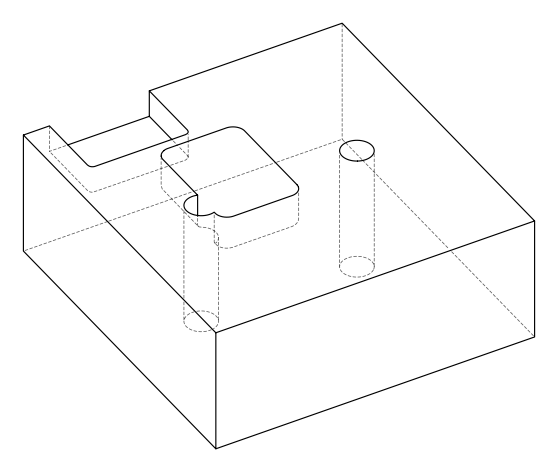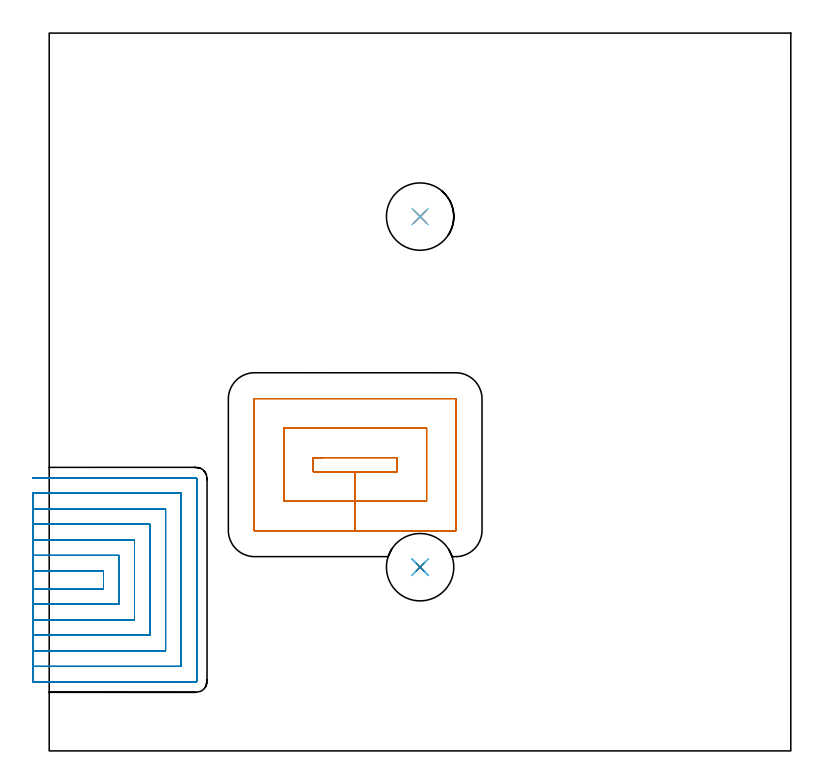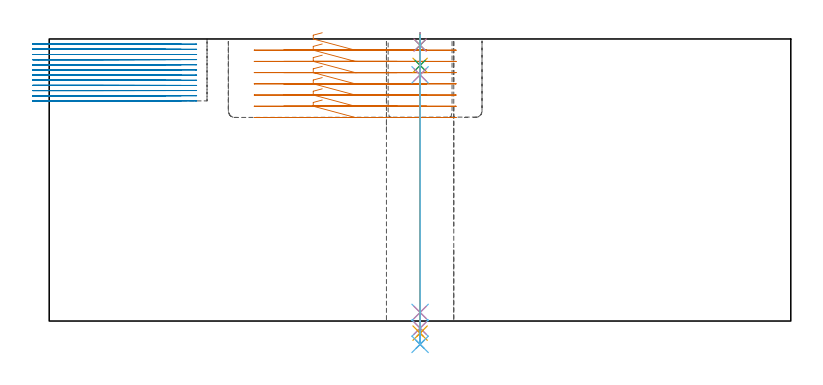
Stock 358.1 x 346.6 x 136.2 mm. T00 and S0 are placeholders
(PLAN: 12 operations, 10 tool changes, 58.5 min)
(1 MILL_RECTANGULAR_POCKET | POCKET_RECTANGULAR_STRAIGHT | NXT0201_007 | Follow Part, ap 6.25, ae 75% | 10.11 min | 406129 mm3)
(2 MILL_SLOT | SLOT_PARTIAL_RECTANGULAR | NXT0201_013 | Follow Part, ap 2.5, ae 75% | 44.56 min | 247130 mm3)
(3 SPOT_DRILL | STEP1HOLE | NXT0321_9005460120000 | 0.05 min | 155 mm3)
(4 SPOT_DRILL_1 | STEP1HOLE_1 | NXT0321_9005460120000 | 0.05 min | 197 mm3)
(5 DRILL_BLIND_HOLE_INTO_CENTER | STEP1HOLE | NXT0301_056 | 0.06 min | 537 mm3)
(6 GUN_DRILL_THROUGH_HOLE | STEP1HOLE | UGT0307_005 | 0.63 min | 6717 mm3)
(7 SPADE_DRILL_TO_ENLARGE_THROUGH_HOLE | STEP1HOLE | UGT0306_010 | 0.58 min | 31201 mm3)
(8 DRILL_TO_ENLARGE_THROUGH_HOLE | STEP1HOLE | UGT0301_001 | 0.6 min | 64791 mm3)
(9 DRILL_BLIND_HOLE_INTO_CENTER_1 | STEP1HOLE_1 | NXT0301_056 | 0.06 min | 558 mm3)
(10 GUN_DRILL_THROUGH_HOLE_1 | STEP1HOLE_1 | UGT0307_005 | 0.63 min | 6712 mm3)
(11 SPADE_DRILL_TO_ENLARGE_THROUGH_HOLE_1 | STEP1HOLE_1 | UGT0306_010 | 0.58 min | 33201 mm3)
(12 DRILL_TO_ENLARGE_THROUGH_HOLE_1 | STEP1HOLE_1 | UGT0301_001 | 0.6 min | 72323 mm3)
(TOOL NXT0201_007 | ENDMILL 25mm [R216.25-25050GCK54P 1620] | D25 R3 FL54 Z5)
(TOOL NXT0201_013 | ENDMILL 10mm | D10 FL30 Z4)
(TOOL NXT0321_9005460120000 | NC Spot Drill, 142deg, 12mm, Carbide, Uncoated | D12 PA142 FL30 Z2)
(TOOL NXT0301_056 | Carbide Drill 8.5mm [860.1-0850-026A1-MM 2214] | D8.5 PA140 FL47 Z2)
(TOOL UGT0307_005 | Gun Drill 8.3 mm | D8.3 PA130 FL24 Z1)
(TOOL UGT0306_010 | Spade Drill 19.5mm | D19.5 PA132 FL10 Z2)
(TOOL UGT0301_001 | Twist Drill 32.5 mm | D32.5 PA118 FL185 Z2)
(OP 1 MILL_RECTANGULAR_POCKET)
G17 G21 G94 G90
T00 M6
G54
G17 G0 G90 X131.852 Y141.6 S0 M3
G43 Z146.2 H1
Z139.2
G94 G1 X127.5 Z138.034 F250.
Y134.8 Z136.212
X147.75 Z130.786
X168. F500.
Y141.6
X127.5
Y134.8
X147.75
Y120.55
X182.25
Y155.85
X113.25
Y120.55
X147.75
Y106.3
X196.3
G3 X196.5 Y106.5 R0.2
G1 Y169.9
G3 X196.3 Y170.1 R0.2
G1 X99.2
G3 X99. Y169.9 R0.2
G1 Y106.5
G3 X99.2 Y106.3 R0.2
G1 X147.75
X148.75
G0 X131.852 Y141.6 Z133.786
G1 X127.5 Z132.619 F250.
Y134.8 Z130.797
X147.75 Z125.371
X168. F500.
Y141.6
X127.5
Y134.8
X147.75
Y120.55
X182.25
Y155.85
X113.25
Y120.55
X147.75
Y106.3
X196.3
G3 X196.5 Y106.5 R0.2
G1 Y169.9
G3 X196.3 Y170.1 R0.2
G1 X99.2
G3 X99. Y169.9 R0.2
G1 Y106.5
G3 X99.2 Y106.3 R0.2
G1 X147.75
X148.75
G0 X131.852 Y141.6 Z128.371
G1 X127.5 Z127.205 F250.
Y134.8 Z125.383
X147.75 Z119.957
X168. F500.
Y141.6
X127.5
Y134.8
X147.75
Y120.55
X182.25
Y155.85
X113.25
Y120.55
X147.75
Y106.3
X196.3
G3 X196.5 Y106.5 R0.2
G1 Y169.9
G3 X196.3 Y170.1 R0.2
G1 X99.2
G3 X99. Y169.9 R0.2
G1 Y106.5
G3 X99.2 Y106.3 R0.2
G1 X147.75
X148.75
G0 X131.852 Y141.6 Z122.957
G1 X127.5 Z121.791 F250.
Y134.8 Z119.969
X147.75 Z114.543
X168. F500.
Y141.6
X127.5
Y134.8
X147.75
Y120.55
X182.25
Y155.85
X113.25
Y120.55
X147.75
Y106.3
X196.3
G3 X196.5 Y106.5 R0.2
G1 Y169.9
G3 X196.3 Y170.1 R0.2
G1 X99.2
G3 X99. Y169.9 R0.2
G1 Y106.5
G3 X99.2 Y106.3 R0.2
G1 X147.75
X148.75
G0 X131.852 Y141.6 Z117.543
G1 X127.5 Z116.377 F250.
Y134.8 Z114.555
X147.75 Z109.129
X168. F500.
Y141.6
X127.5
Y134.8
X147.75
Y120.55
X182.25
Y155.85
X113.25
Y120.55
X147.75
Y106.3
X196.3
G3 X196.5 Y106.5 R0.2
G1 Y169.9
G3 X196.3 Y170.1 R0.2
G1 X99.2
G3 X99. Y169.9 R0.2
G1 Y106.5
G3 X99.2 Y106.3 R0.2
G1 X147.75
X148.75
G0 X131.852 Y141.6 Z112.129
G1 X127.5 Z110.962 F250.
Y134.8 Z109.14
X147.75 Z103.714
X168. F500.
Y141.6
X127.5
Y134.8
X147.75
Y120.55
X182.25
Y155.85
X113.25
Y120.55
X147.75
Y106.3
X196.3
G3 X196.5 Y106.5 R0.2
G1 Y169.9
G3 X196.3 Y170.1 R0.2
G1 X99.2
G3 X99. Y169.9 R0.2
G1 Y106.5
G3 X99.2 Y106.3 R0.2
G1 X147.75
X148.75
G0 X131.852 Y141.6 Z106.714
G1 X127.5 Z105.548 F250.
Y134.8 Z103.726
X147.75 Z98.3
X168. F500.
Y141.6
X127.5
Y134.8
X147.75
Y120.55
X182.25
Y155.85
X113.25
Y120.55
X147.75
Y106.3
X196.3
G3 X196.5 Y106.5 R0.2
G1 Y169.9
G3 X196.3 Y170.1 R0.2
G1 X99.2
G3 X99. Y169.9 R0.2
G1 Y106.5
G3 X99.2 Y106.3 R0.2
G1 X147.75
X148.75
G0 Z146.2
M5
M2
(OP 2 MILL_SLOT)
G17 G21 G94 G90
T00 M6
G54
G17 G0 G90 X-8. Y78.3 S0 M3
G43 Z146.2 H0
Z133.708
G94 G1 X-5. F250.
X26.2 F500.
Y86.9
X-5.
X-8. F250.
Y70.8
X-5.
X33.7 F500.
Y94.4
X-5.
X-8. F250.
Y63.3
X-5.
X41.2 F500.
Y101.9
X-5.
X-8. F250.
Y55.8
X-5.
X48.7 F500.
Y109.4
X-5.
X-8. F250.
Y48.3
X-5.
X56.2 F500.
Y116.9
X-5.
X-8. F250.
Y40.8
X-5.
X63.7 F500.
Y124.4
X-5.
X-8. F250.
Y33.3
X-5.
X70.9 F500.
G3 X71.2 Y33.6 R0.3
G1 Y131.6
G3 X70.9 Y131.9 R0.3
G1 X-5.
X-8. F250.
G0 Y78.3 Z131.217
G1 X-5.
X26.2 F500.
Y86.9
X-5.
X-8. F250.
Y70.8
X-5.
X33.7 F500.
Y94.4
X-5.
X-8. F250.
Y63.3
X-5.
X41.2 F500.
Y101.9
X-5.
X-8. F250.
Y55.8
X-5.
X48.7 F500.
Y109.4
X-5.
X-8. F250.
Y48.3
X-5.
X56.2 F500.
Y116.9
X-5.
X-8. F250.
Y40.8
X-5.
X63.7 F500.
Y124.4
X-5.
X-8. F250.
Y33.3
X-5.
X70.9 F500.
G3 X71.2 Y33.6 R0.3
G1 Y131.6
G3 X70.9 Y131.9 R0.3
G1 X-5.
X-8. F250.
G0 Y78.3 Z128.725
G1 X-5.
X26.2 F500.
Y86.9
X-5.
X-8. F250.
Y70.8
X-5.
X33.7 F500.
Y94.4
X-5.
X-8. F250.
Y63.3
X-5.
X41.2 F500.
Y101.9
X-5.
X-8. F250.
Y55.8
X-5.
X48.7 F500.
Y109.4
X-5.
X-8. F250.
Y48.3
X-5.
X56.2 F500.
Y116.9
X-5.
X-8. F250.
Y40.8
X-5.
X63.7 F500.
Y124.4
X-5.
X-8. F250.
Y33.3
X-5.
X70.9 F500.
G3 X71.2 Y33.6 R0.3
G1 Y131.6
G3 X70.9 Y131.9 R0.3
G1 X-5.
X-8. F250.
G0 Y78.3 Z126.233
G1 X-5.
X26.2 F500.
Y86.9
X-5.
X-8. F250.
Y70.8
X-5.
X33.7 F500.
Y94.4
X-5.
X-8. F250.
Y63.3
X-5.
X41.2 F500.
Y101.9
X-5.
X-8. F250.
Y55.8
X-5.
X48.7 F500.
Y109.4
X-5.
X-8. F250.
Y48.3
X-5.
X56.2 F500.
Y116.9
X-5.
X-8. F250.
Y40.8
X-5.
X63.7 F500.
Y124.4
X-5.
X-8. F250.
Y33.3
X-5.
X70.9 F500.
G3 X71.2 Y33.6 R0.3
G1 Y131.6
G3 X70.9 Y131.9 R0.3
G1 X-5.
X-8. F250.
G0 Y78.3 Z123.742
G1 X-5.
X26.2 F500.
Y86.9
X-5.
X-8. F250.
Y70.8
X-5.
X33.7 F500.
Y94.4
X-5.
X-8. F250.
Y63.3
X-5.
X41.2 F500.
Y101.9
X-5.
X-8. F250.
Y55.8
X-5.
X48.7 F500.
Y109.4
X-5.
X-8. F250.
Y48.3
X-5.
X56.2 F500.
Y116.9
X-5.
X-8. F250.
Y40.8
X-5.
X63.7 F500.
Y124.4
X-5.
X-8. F250.
Y33.3
X-5.
X70.9 F500.
G3 X71.2 Y33.6 R0.3
G1 Y131.6
G3 X70.9 Y131.9 R0.3
G1 X-5.
X-8. F250.
G0 Y78.3 Z121.25
G1 X-5.
X26.2 F500.
Y86.9
X-5.
X-8. F250.
Y70.8
X-5.
X33.7 F500.
Y94.4
X-5.
X-8. F250.
Y63.3
X-5.
X41.2 F500.
Y101.9
X-5.
X-8. F250.
Y55.8
X-5.
X48.7 F500.
Y109.4
X-5.
X-8. F250.
Y48.3
X-5.
X56.2 F500.
Y116.9
X-5.
X-8. F250.
Y40.8
X-5.
X63.7 F500.
Y124.4
X-5.
X-8. F250.
Y33.3
X-5.
X70.9 F500.
G3 X71.2 Y33.6 R0.3
G1 Y131.6
G3 X70.9 Y131.9 R0.3
G1 X-5.
X-8. F250.
G0 Y78.3 Z118.758
G1 X-5.
X26.2 F500.
Y86.9
X-5.
X-8. F250.
Y70.8
X-5.
X33.7 F500.
Y94.4
X-5.
X-8. F250.
Y63.3
X-5.
X41.2 F500.
Y101.9
X-5.
X-8. F250.
Y55.8
X-5.
X48.7 F500.
Y109.4
X-5.
X-8. F250.
Y48.3
X-5.
X56.2 F500.
Y116.9
X-5.
X-8. F250.
Y40.8
X-5.
X63.7 F500.
Y124.4
X-5.
X-8. F250.
Y33.3
X-5.
X70.9 F500.
G3 X71.2 Y33.6 R0.3
G1 Y131.6
G3 X70.9 Y131.9 R0.3
G1 X-5.
X-8. F250.
G0 Y78.3 Z116.267
G1 X-5.
X26.2 F500.
Y86.9
X-5.
X-8. F250.
Y70.8
X-5.
X33.7 F500.
Y94.4
X-5.
X-8. F250.
Y63.3
X-5.
X41.2 F500.
Y101.9
X-5.
X-8. F250.
Y55.8
X-5.
X48.7 F500.
Y109.4
X-5.
X-8. F250.
Y48.3
X-5.
X56.2 F500.
Y116.9
X-5.
X-8. F250.
Y40.8
X-5.
X63.7 F500.
Y124.4
X-5.
X-8. F250.
Y33.3
X-5.
X70.9 F500.
G3 X71.2 Y33.6 R0.3
G1 Y131.6
G3 X70.9 Y131.9 R0.3
G1 X-5.
X-8. F250.
G0 Y78.3 Z113.775
G1 X-5.
X26.2 F500.
Y86.9
X-5.
X-8. F250.
Y70.8
X-5.
X33.7 F500.
Y94.4
X-5.
X-8. F250.
Y63.3
X-5.
X41.2 F500.
Y101.9
X-5.
X-8. F250.
Y55.8
X-5.
X48.7 F500.
Y109.4
X-5.
X-8. F250.
Y48.3
X-5.
X56.2 F500.
Y116.9
X-5.
X-8. F250.
Y40.8
X-5.
X63.7 F500.
Y124.4
X-5.
X-8. F250.
Y33.3
X-5.
X70.9 F500.
G3 X71.2 Y33.6 R0.3
G1 Y131.6
G3 X70.9 Y131.9 R0.3
G1 X-5.
X-8. F250.
G0 Y78.3 Z111.283
G1 X-5.
X26.2 F500.
Y86.9
X-5.
X-8. F250.
Y70.8
X-5.
X33.7 F500.
Y94.4
X-5.
X-8. F250.
Y63.3
X-5.
X41.2 F500.
Y101.9
X-5.
X-8. F250.
Y55.8
X-5.
X48.7 F500.
Y109.4
X-5.
X-8. F250.
Y48.3
X-5.
X56.2 F500.
Y116.9
X-5.
X-8. F250.
Y40.8
X-5.
X63.7 F500.
Y124.4
X-5.
X-8. F250.
Y33.3
X-5.
X70.9 F500.
G3 X71.2 Y33.6 R0.3
G1 Y131.6
G3 X70.9 Y131.9 R0.3
G1 X-5.
X-8. F250.
G0 Y78.3 Z108.792
G1 X-5.
X26.2 F500.
Y86.9
X-5.
X-8. F250.
Y70.8
X-5.
X33.7 F500.
Y94.4
X-5.
X-8. F250.
Y63.3
X-5.
X41.2 F500.
Y101.9
X-5.
X-8. F250.
Y55.8
X-5.
X48.7 F500.
Y109.4
X-5.
X-8. F250.
Y48.3
X-5.
X56.2 F500.
Y116.9
X-5.
X-8. F250.
Y40.8
X-5.
X63.7 F500.
Y124.4
X-5.
X-8. F250.
Y33.3
X-5.
X70.9 F500.
G3 X71.2 Y33.6 R0.3
G1 Y131.6
G3 X70.9 Y131.9 R0.3
G1 X-5.
X-8. F250.
G0 Y78.3 Z106.3
G1 X-5.
X26.2 F500.
Y86.9
X-5.
X-8. F250.
Y70.8
X-5.
X33.7 F500.
Y94.4
X-5.
X-8. F250.
Y63.3
X-5.
X41.2 F500.
Y101.9
X-5.
X-8. F250.
Y55.8
X-5.
X48.7 F500.
Y109.4
X-5.
X-8. F250.
Y48.3
X-5.
X56.2 F500.
Y116.9
X-5.
X-8. F250.
Y40.8
X-5.
X63.7 F500.
Y124.4
X-5.
X-8. F250.
Y33.3
X-5.
X70.9 F500.
G3 X71.2 Y33.6 R0.3
G1 Y131.6
G3 X70.9 Y131.9 R0.3
G1 X-5.
X-8. F250.
G0 Z146.2
M5
M2
(OP 3 SPOT_DRILL)
G17 G21 G94 G90
T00 M6
G54
G17 G0 G90 X179.1 Y88.7 S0 M3
G43 Z146.2 H0
G94 G81 G98 Z133.2 F250. R139.2
G80
M5
M2
(OP 4 SPOT_DRILL_1)
G17 G21 G94 G90
T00 M6
G54
G17 G0 G90 X179.1 Y258. S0 M3
G43 Z146.2 H0
G94 G81 G98 Z133.2 F250. R139.2
G80
M5
M2
(OP 5 DRILL_BLIND_HOLE_INTO_CENTER)
G17 G21 G94 G90
T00 M6
G54
G17 G0 G90 X179.1 Y88.7 S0 M3
G43 Z146.2 H1
G94 G81 G98 Z123.45 F250. R138.2
G80
M5
M2
(OP 6 GUN_DRILL_THROUGH_HOLE)
G17 G21 G94 G90
T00 M6
G54
G17 G0 G90 X179.1 Y88.7 M8
G43 Z146.2 H0
Z132.76
S716 M3
G94 G1 Z118.875 F125. M26
G4 X.084
Z4.15 F250.
G4 X.084
Z-3.435 F125.
G4 X.084
M5
M9
G0 Z132.76
Z146.2
M2
(OP 7 SPADE_DRILL_TO_ENLARGE_THROUGH_HOLE)
G17 G21 G94 G90
T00 M6
G54
G17 G0 G90 X179.1 Y88.7 S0 M3
G43 Z146.2 H0
G94 G73 G98 Z-5.841 F250. Q17.755 R138.2
G80
M5
M2
(OP 8 DRILL_TO_ENLARGE_THROUGH_HOLE)
G17 G21 G94 G90
T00 M6
G54
G17 G0 G90 X179.1 Y88.7 S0 M3
G43 Z146.2 H0
G94 G73 G98 Z-11.264 F250. Q29.493 R138.2
G80
M5
M2
(OP 9 DRILL_BLIND_HOLE_INTO_CENTER_1)
G17 G21 G94 G90
T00 M6
G54
G17 G0 G90 X179.1 Y258. S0 M3
G43 Z146.2 H1
G94 G81 G98 Z123.45 F250. R138.2
G80
M5
M2
(OP 10 GUN_DRILL_THROUGH_HOLE_1)
G17 G21 G94 G90
T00 M6
G54
G17 G0 G90 X179.1 Y258. M8
G43 Z146.2 H0
Z132.76
S716 M3
G94 G1 Z118.875 F125. M26
G4 X.084
Z4.15 F250.
G4 X.084
Z-3.435 F125.
G4 X.084
M5
M9
G0 Z132.76
Z146.2
M2
(OP 11 SPADE_DRILL_TO_ENLARGE_THROUGH_HOLE_1)
G17 G21 G94 G90
T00 M6
G54
G17 G0 G90 X179.1 Y258. S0 M3
G43 Z146.2 H0
G94 G73 G98 Z-5.841 F250. Q17.755 R138.2
G80
M5
M2
(OP 12 DRILL_TO_ENLARGE_THROUGH_HOLE_1)
G17 G21 G94 G90
T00 M6
G54
G17 G0 G90 X179.1 Y258. S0 M3
G43 Z146.2 H0
G94 G73 G98 Z-11.264 F250. Q29.493 R138.2
G80
M5
M2
